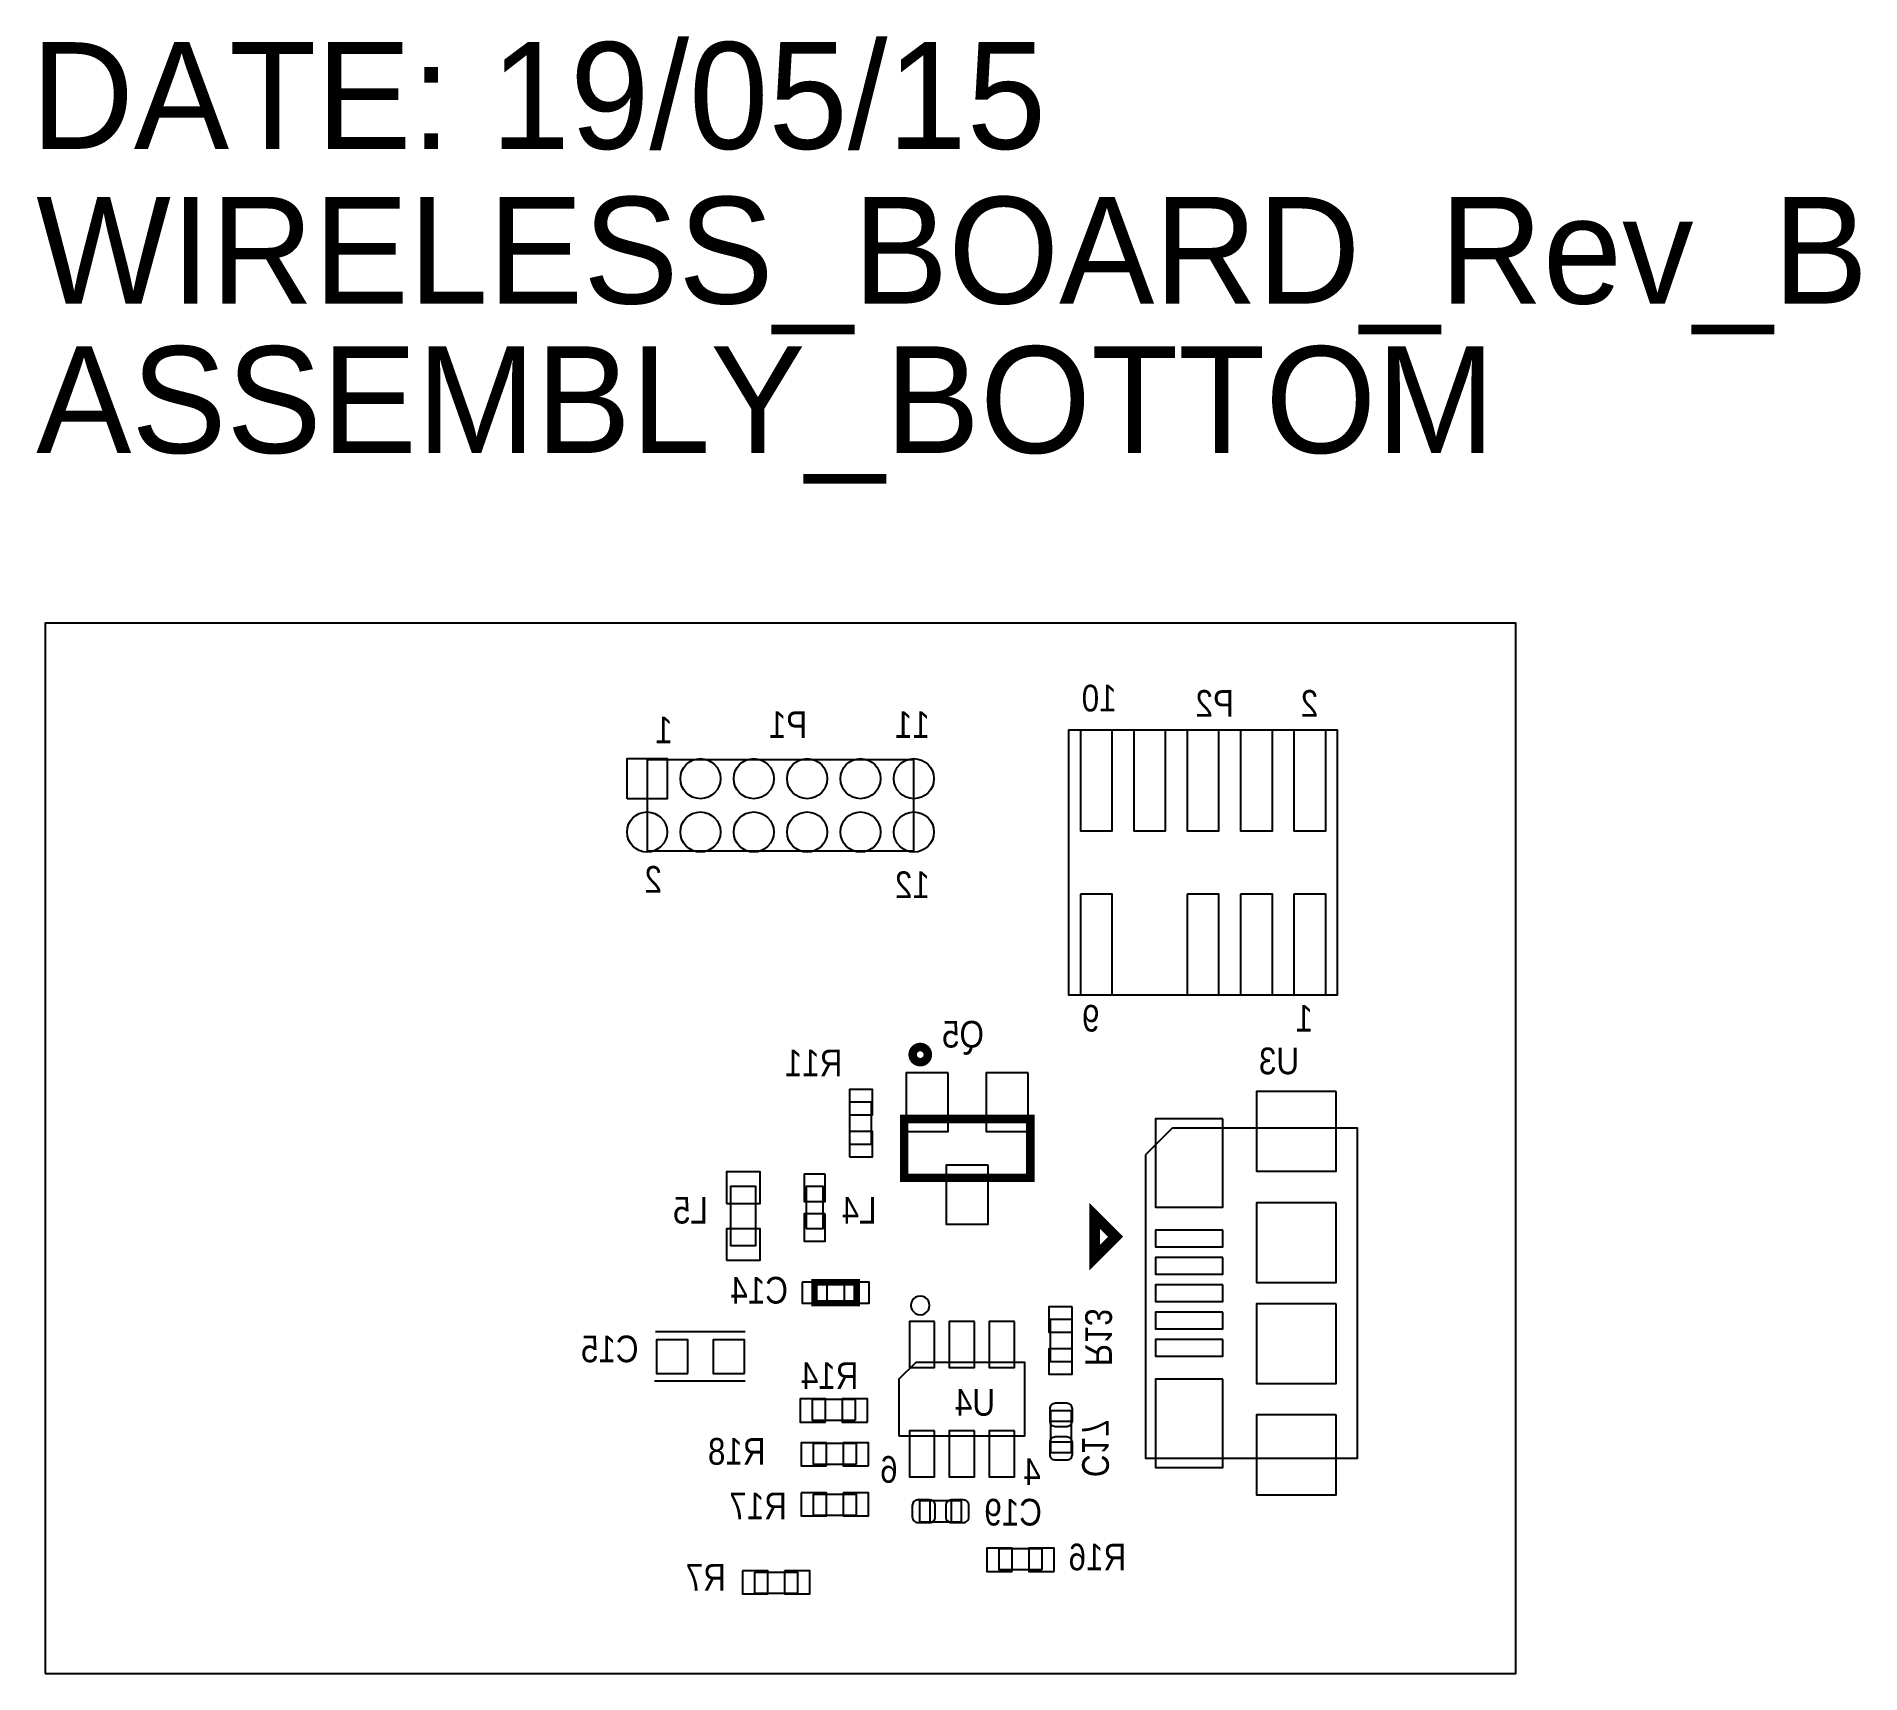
# Model space of a CAD drawing. Extents: x -0.2 to 43.2, y 0 to 39.
import ezdxf
from ezdxf.enums import TextEntityAlignment as Align

# ---------------------------------------------------------------- set-up
doc = ezdxf.new("R2010")
doc.units = 0
for name, color, linetype in [('BG_OUTLINE', 1, 'CONTINUOUS'), ('DF_ASS_BTM', 3, 'CONTINUOUS'), ('DF_FILM_LABEL_OUTLINE', 2, 'CONTINUOUS'), ('PG_ASSEMBLY_BOTTOM', 4, 'CONTINUOUS'), ('PIN_BOTTOM', 5, 'CONTINUOUS'), ('RD_ASSEMBLY_BOTTOM', 6, 'CONTINUOUS')]:
    doc.layers.add(name, color=color, linetype=linetype)

msp = doc.modelspace()

# ---------------------------------------------------------------- linework, layer by layer
at = {"layer": 'BG_OUTLINE'}
msp.add_lwpolyline([(0, 0), (35.0012, 0), (35.0012, 25.00122), (0, 25.00122)], close=True, dxfattribs=at)
at = {"layer": 'PG_ASSEMBLY_BOTTOM'}
for points in [[(30.6578, 22.4536), (24.3586, 22.4536), (24.3586, 16.1544), (30.7594, 16.1544), (30.7594, 22.4536), (30.55874, 22.4536)], [(16.31442, 11.59002), (16.31442, 10.18794), (16.91386, 10.18794), (16.91386, 11.59002), (16.31442, 11.59002), (16.31442, 11.48842)], [(16.6624, 8.13054), (14.5288, 8.13054)], [(16.6624, 6.96214), (14.5034, 6.96214)], [(24.42972, 6.25602), (23.93188, 6.25602)], [(23.93188, 6.25602), (23.93188, 6.0071)], [(24.42972, 6.0071), (24.42972, 6.25602)], [(23.93188, 6.0071), (23.93188, 5.9563)], [(23.93188, 6.0071), (24.42972, 6.0071)], [(23.93188, 5.9563), (23.93188, 5.55752)], [(24.42972, 5.9563), (24.42972, 6.0071)], [(24.42972, 5.55752), (24.42972, 5.9563)], [(23.93188, 5.55752), (23.93188, 5.50672)], [(23.93188, 5.50672), (23.93188, 5.2578)], [(24.42972, 5.50672), (23.93188, 5.50672)], [(23.93188, 5.2578), (24.42972, 5.2578)], [(24.42972, 5.50672), (24.42972, 5.55752)], [(24.42972, 5.2578), (24.42972, 5.50672)], [(21.06168, 4.11226), (20.81276, 4.11226)], [(20.81276, 4.11226), (20.81276, 3.61442)], [(21.11248, 4.11226), (21.06168, 4.11226)], [(21.06168, 3.61442), (21.06168, 4.11226)], [(21.51126, 4.11226), (21.11248, 4.11226)], [(21.56206, 4.11226), (21.51126, 4.11226)], [(21.81098, 4.11226), (21.56206, 4.11226)], [(21.56206, 4.11226), (21.56206, 3.61442)], [(21.81098, 3.61442), (21.81098, 4.11226)], [(20.81276, 3.61442), (21.06168, 3.61442)], [(21.06168, 3.61442), (21.11248, 3.61442)], [(21.11248, 3.61442), (21.51126, 3.61442)], [(21.51126, 3.61442), (21.56206, 3.61442)], [(21.56206, 3.61442), (21.81098, 3.61442)]]:
    msp.add_lwpolyline(points, dxfattribs=at)
for points in [[(14.3256, 19.58594), (20.6756, 19.58594), (20.6756, 21.74494), (14.3256, 21.74494)], [(19.1516, 12.59078), (19.1516, 13.60678), (19.6596, 13.60678), (19.6596, 12.59078)], [(26.1874, 12.34948), (26.1874, 5.12572), (31.23692, 5.12572), (31.23692, 12.98448), (26.8224, 12.98448)], [(18.11274, 10.58926), (18.51406, 10.58926), (18.51406, 11.59002), (18.11274, 11.59002)], [(24.4348, 8.43534), (24.4348, 7.41934), (23.9268, 7.41934), (23.9268, 8.43534)], [(20.31746, 5.65658), (23.31974, 5.65658), (23.31974, 7.4041), (20.71878, 7.4041), (20.31746, 7.00532)], [(19.2786, 6.02234), (18.2626, 6.02234), (18.2626, 6.53034), (19.2786, 6.53034)], [(19.304, 4.97586), (18.288, 4.97586), (18.288, 5.48386), (19.304, 5.48386)], [(18.288, 4.2672), (19.304, 4.2672), (19.304, 3.7592), (18.288, 3.7592)], [(23.7236, 2.46634), (22.7076, 2.46634), (22.7076, 2.97434), (23.7236, 2.97434)], [(16.891, 2.413), (17.907, 2.413), (17.907, 1.905), (16.891, 1.905)]]:
    msp.add_lwpolyline(points, close=True, dxfattribs=at)
at = {"layer": 'PG_ASSEMBLY_BOTTOM', "const_width": 0.2032}
msp.add_lwpolyline([(21.00834, 14.732, 1), (20.64766, 14.732, 1)], format="xyb", close=True, dxfattribs=at)
at = {"layer": 'PG_ASSEMBLY_BOTTOM'}
for points, const_width in [([(20.44446, 13.20038), (23.44674, 13.20038), (23.44674, 11.7983), (20.44446, 11.7983)], 0.2032), ([(24.97836, 10.8966), (25.47874, 10.39622), (24.97836, 9.89584)], 0.254), ([(18.3134, 9.31164), (19.31416, 9.31164), (19.31416, 8.8138), (18.3134, 8.8138)], 0.1524)]:
    msp.add_lwpolyline(points, close=True, dxfattribs=dict(at, const_width=const_width))
msp.add_lwpolyline([(21.05152, 8.763, 1), (20.606, 8.7624, 1)], format="xyb", close=True, dxfattribs=at)
at = {"layer": 'PIN_BOTTOM'}
for points in [[(24.63927, 22.4536), (24.63927, 20.05584), (25.39873, 20.05584), (25.39873, 22.4536)], [(25.90927, 22.4536), (25.90927, 20.05584), (26.66873, 20.05584), (26.66873, 22.4536)], [(27.17927, 22.4536), (27.17927, 20.05584), (27.93873, 20.05584), (27.93873, 22.4536)], [(28.44927, 22.4536), (28.44927, 20.05584), (29.20873, 20.05584), (29.20873, 22.4536)], [(29.71927, 22.4536), (29.71927, 20.05584), (30.47873, 20.05584), (30.47873, 22.4536)], [(13.84808, 20.82292), (13.84808, 21.77796), (14.80312, 21.77796), (14.80312, 20.82292)], [(24.63927, 18.55216), (24.63927, 16.1544), (25.39873, 16.1544), (25.39873, 18.55216)], [(27.17927, 18.55216), (27.17927, 16.1544), (27.93873, 16.1544), (27.93873, 18.55216)], [(28.44927, 18.55216), (28.44927, 16.1544), (29.20873, 16.1544), (29.20873, 18.55216)], [(29.71927, 18.55216), (29.71927, 16.1544), (30.47873, 16.1544), (30.47873, 18.55216)], [(19.14271, 13.29944), (19.69389, 13.29944), (19.69389, 13.89888), (19.14271, 13.89888)], [(21.49602, 14.29893), (20.49526, 14.29893), (20.49526, 12.89939), (21.49602, 12.89939)], [(23.39594, 14.29893), (22.39518, 14.29893), (22.39518, 12.89939), (23.39594, 12.89939)], [(30.73146, 13.8557), (28.83154, 13.8557), (28.83154, 11.95578), (30.73146, 11.95578)], [(28.03144, 13.20419), (26.43124, 13.20419), (26.43124, 11.10361), (28.03144, 11.10361)], [(19.14271, 12.29868), (19.69389, 12.29868), (19.69389, 12.89812), (19.14271, 12.89812)], [(16.21409, 11.18997), (17.01419, 11.18997), (17.01419, 11.93927), (16.21409, 11.93927)], [(18.56359, 11.88974), (18.06321, 11.88974), (18.06321, 11.2395), (18.56359, 11.2395)], [(22.44598, 12.09929), (21.44522, 12.09929), (21.44522, 10.69975), (22.44598, 10.69975)], [(18.56359, 10.93978), (18.06321, 10.93978), (18.06321, 10.28954), (18.56359, 10.28954)], [(30.73146, 11.20394), (28.83154, 11.20394), (28.83154, 9.30402), (30.73146, 9.30402)], [(16.21409, 9.83869), (17.01419, 9.83869), (17.01419, 10.58799), (16.21409, 10.58799)], [(28.03144, 10.55497), (26.43124, 10.55497), (26.43124, 10.15619), (28.03144, 10.15619)], [(28.03144, 9.90473), (26.43124, 9.90473), (26.43124, 9.50595), (28.03144, 9.50595)], [(18.01368, 9.31291), (18.01368, 8.81253), (18.61312, 8.81253), (18.61312, 9.31291)], [(19.01444, 9.31291), (19.01444, 8.81253), (19.61388, 8.81253), (19.61388, 9.31291)], [(28.03144, 9.25449), (26.43124, 9.25449), (26.43124, 8.85571), (28.03144, 8.85571)], [(24.44369, 8.72744), (23.89251, 8.72744), (23.89251, 8.128), (24.44369, 8.128)], [(30.73146, 8.80364), (28.83154, 8.80364), (28.83154, 6.90372), (30.73146, 6.90372)], [(21.16836, 8.38073), (20.56892, 8.38073), (20.56892, 7.28091), (21.16836, 7.28091)], [(22.11832, 8.38073), (21.51888, 8.38073), (21.51888, 7.28091), (22.11832, 7.28091)], [(23.06828, 8.38073), (22.46884, 8.38073), (22.46884, 7.28091), (23.06828, 7.28091)], [(28.03144, 8.60425), (26.43124, 8.60425), (26.43124, 8.20547), (28.03144, 8.20547)], [(15.29842, 7.14502), (15.29842, 7.94512), (14.54912, 7.94512), (14.54912, 7.14502)], [(16.64462, 7.14502), (16.64462, 7.94512), (15.89532, 7.94512), (15.89532, 7.14502)], [(28.03144, 7.95401), (26.43124, 7.95401), (26.43124, 7.55523), (28.03144, 7.55523)], [(24.44369, 7.72668), (23.89251, 7.72668), (23.89251, 7.12724), (24.44369, 7.12724)], [(28.03144, 7.00405), (26.43124, 7.00405), (26.43124, 4.90347), (28.03144, 4.90347)], [(18.56994, 5.98678), (18.56994, 6.53796), (17.9705, 6.53796), (17.9705, 5.98678)], [(19.5707, 5.98678), (19.5707, 6.53796), (18.97126, 6.53796), (18.97126, 5.98678)], [(30.73146, 6.15442), (28.83154, 6.15442), (28.83154, 4.2545), (30.73146, 4.2545)], [(21.16836, 5.77977), (20.56892, 5.77977), (20.56892, 4.67995), (21.16836, 4.67995)], [(22.11832, 5.77977), (21.51888, 5.77977), (21.51888, 4.67995), (22.11832, 4.67995)], [(23.06828, 5.77977), (22.46884, 5.77977), (22.46884, 4.67995), (23.06828, 4.67995)], [(18.59534, 4.9403), (18.59534, 5.49148), (17.9959, 5.49148), (17.9959, 4.9403)], [(19.5961, 4.9403), (19.5961, 5.49148), (18.99666, 5.49148), (18.99666, 4.9403)], [(17.9959, 4.30149), (17.9959, 3.75031), (18.59534, 3.75031), (18.59534, 4.30149)], [(18.99666, 4.30149), (18.99666, 3.75031), (19.5961, 3.75031), (19.5961, 4.30149)], [(23.01494, 2.43078), (23.01494, 2.98196), (22.4155, 2.98196), (22.4155, 2.43078)], [(24.0157, 2.43078), (24.0157, 2.98196), (23.41626, 2.98196), (23.41626, 2.43078)], [(16.5989, 2.44729), (16.5989, 1.89611), (17.19834, 1.89611), (17.19834, 2.44729)], [(17.59966, 2.44729), (17.59966, 1.89611), (18.1991, 1.89611), (18.1991, 2.44729)]]:
    msp.add_lwpolyline(points, close=True, dxfattribs=at)
for points in [[(24.04618, 5.88264), (24.31542, 5.88264, 0.414648), (24.45004, 6.01726), (24.45004, 6.29666, 0.414648), (24.31542, 6.43128), (24.04618, 6.43128, 0.414648), (23.91156, 6.29666), (23.91156, 6.01726, 0.414648)], [(24.04618, 5.08254), (24.31542, 5.08254, 0.414648), (24.45004, 5.21716), (24.45004, 5.49656, 0.414648), (24.31542, 5.63118), (24.04618, 5.63118, 0.414648), (23.91156, 5.49656), (23.91156, 5.21716, 0.414648)], [(20.6375, 3.99796), (20.6375, 3.72872, 0.414648), (20.77212, 3.5941), (21.05152, 3.5941, 0.414648), (21.18614, 3.72872), (21.18614, 3.99796, 0.414648), (21.05152, 4.13258), (20.77212, 4.13258, 0.414648)], [(21.4376, 3.99796), (21.4376, 3.72872, 0.414648), (21.57222, 3.5941), (21.85162, 3.5941, 0.414648), (21.98624, 3.72872), (21.98624, 3.99796, 0.414648), (21.85162, 4.13258), (21.57222, 4.13258, 0.414648)]]:
    msp.add_lwpolyline(points, format="xyb", close=True, dxfattribs=at)
for centre in [(15.5956, 21.30044), (16.8656, 21.30044), (18.1356, 21.30044), (19.4056, 21.30044), (20.6756, 21.30044), (14.3256, 20.03044), (15.5956, 20.03044), (16.8656, 20.03044), (18.1356, 20.03044), (19.4056, 20.03044), (20.6756, 20.03044)]:
    msp.add_circle(centre, 0.47752, dxfattribs=at)

# ---------------------------------------------------------------- texts
at = {"layer": 'DF_ASS_BTM'}
msp.add_text('ASSEMBLY_BOTTOM', height=2.54, dxfattribs=at).set_placement((-0.2159, 29.05252))
at = {"layer": 'DF_FILM_LABEL_OUTLINE'}
for s, p in [('DATE: 19/05/15', (-0.3429, 36.29152)), ('WIRELESS_BOARD_Rev_B', (-0.2159, 32.60852))]:
    msp.add_text(s, height=2.54, dxfattribs=at).set_placement(p)
at = {"layer": 'PG_ASSEMBLY_BOTTOM', "text_generation_flag": 2, "width": 0.88}
for s, p in [('10', (25.5016, 22.90064)), ('2', (30.3022, 22.77364)), ('1', (14.9352, 22.14118)), ('11', (21.0566, 22.26818)), ('2', (14.6812, 18.58518)), ('12', (21.0566, 18.45818)), ('9', (25.0952, 15.28064)), ('1', (30.1752, 15.28064)), ('6', (20.28952, 4.54152)), ('4', (23.6982, 4.48818))]:
    msp.add_text(s, height=0.635, dxfattribs=at).set_placement(p)
at = {"layer": 'RD_ASSEMBLY_BOTTOM', "text_generation_flag": 2, "width": 0.88}
for s, p in [('P2', (28.2956, 22.77364)), ('P1', (18.1356, 22.26818)), ('U3', (29.845, 14.26464)), ('L5', (15.7734, 10.71118)), ('L4', (19.7866, 10.71118)), ('C14', (17.6784, 8.80618)), ('C15', (14.1224, 7.40918)), ('U4', (22.606, 6.13664)), ('C19', (23.7236, 3.52298))]:
    msp.add_text(s, height=0.635, dxfattribs=at).set_placement(p)
for s, p in [('Q5', (21.844, 14.89964)), ('R11', (18.288, 14.21638)), ('R14', (18.669, 6.77418)), ('R18', (16.4592, 4.97078)), ('R17', (16.9672, 3.67284)), ('R16', (25.0444, 2.45618)), ('R7', (15.7226, 1.97358))]:
    msp.add_text(s, height=0.635, dxfattribs=at).set_placement(p, align=Align.CENTER)
msp.add_text('R13', height=0.635, rotation=270, dxfattribs=at).set_placement((24.75484, 8.001), align=Align.CENTER)
msp.add_text('C17', height=0.635, rotation=270, dxfattribs=at).set_placement((24.68118, 4.6736))

doc.saveas('drawing.dxf')
